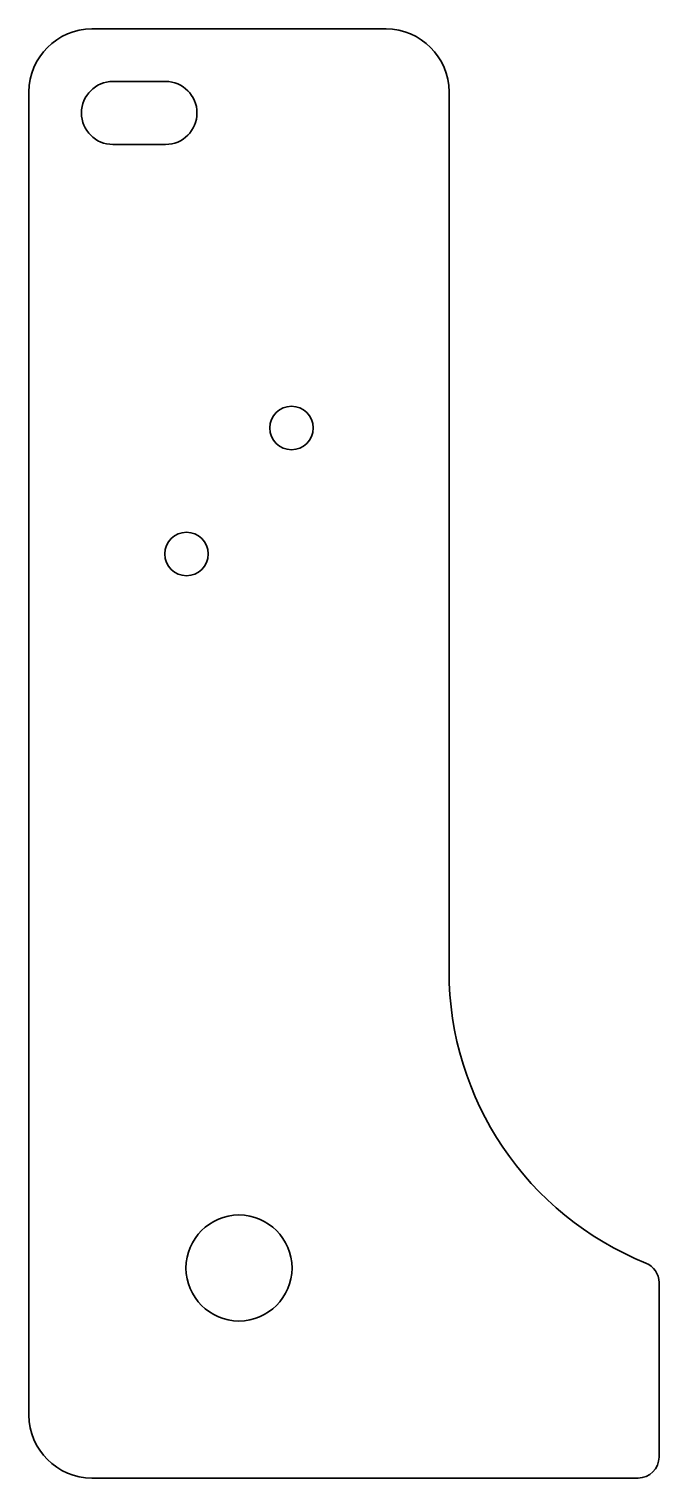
# Model space of a CAD drawing. Header units: inches. Extents: x 0 to 60, y 0 to 138.
import ezdxf

# ---------------------------------------------------------------- set-up
doc = ezdxf.new("R2010")
doc.units = ezdxf.units.IN
doc.header["$MEASUREMENT"] = 0
doc.layers.add('SIMUMAK Visible (ISO)', color=7, linetype='Continuous', lineweight=35)

# ---------------------------------------------------------------- blocks, each defined once
blk = doc.blocks.new('XASA')
at = {"layer": 'SIMUMAK Visible (ISO)'}
for p, q in [((34, 138), (6, 138)), ((8, 133), (13, 133)), ((0, 132), (0, 6)), ((40, 48.28), (40, 132)), ((13, 127), (8, 127)), ((60, 18.62), (60, 2)), ((6, 0), (58, 0))]:
    blk.add_line(p, q, dxfattribs=at)
for centre, radius in [((25, 100), 2.07), ((15, 88), 2.07), ((20, 20), 5.05)]:
    blk.add_circle(centre, radius, dxfattribs=at)
at = {"layer": 'SIMUMAK Visible (ISO)', "extrusion": (0, 0, -1)}
for centre, radius, start, end in [((-6, 132), 6, 0, 90), ((-34, 132), 6, 90, 180), ((-8, 130), 3, 270, 90), ((-13, 130), 3, 90, 270), ((-58, 18.62), 2, 112.0243, 180), ((-6, 6), 6, 270, 0), ((-58, 2), 2, 180, 270)]:
    blk.add_arc(centre, radius, start, end, dxfattribs=at)
at = {"layer": 'SIMUMAK Visible (ISO)'}
blk.add_arc((70, 48.28), 30, 180, 247.9757, dxfattribs=at)

msp = doc.modelspace()

# ---------------------------------------------------------------- block references
msp.add_blockref('XASA', (0, 0))

doc.saveas('drawing.dxf')
